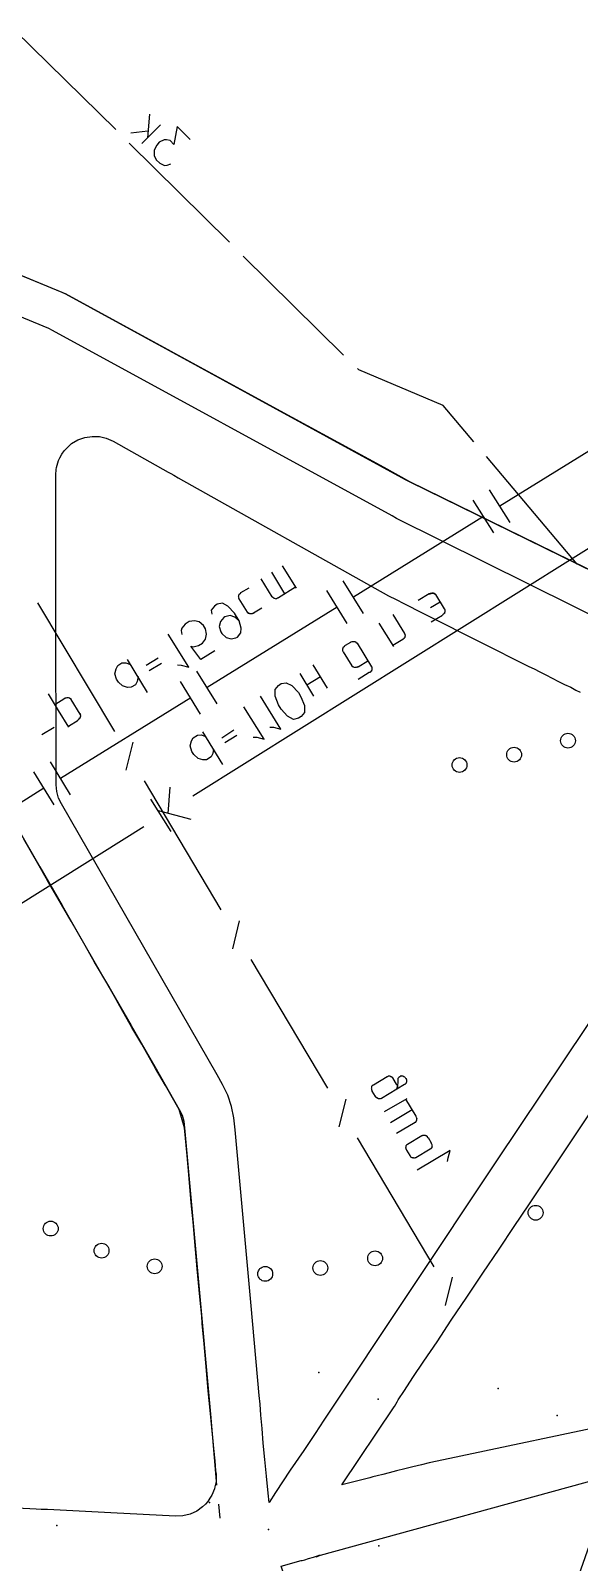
# Model space of a CAD drawing. Header units: metres. Extents: x 20 to 357, y 34 to 206.
# Drawn here: x 265.65 to 280.45, y 162.58 to 203.92 of the extents above; entities that cross this region are included whole.
import ezdxf

# ---------------------------------------------------------------- set-up
doc = ezdxf.new("R2010")
doc.units = ezdxf.units.M
for name, color, linetype in [('BOUNDARY', 7, 'Continuous'), ('CURB', 7, 'Continuous'), ('ELECTR_CABLE', 7, 'Continuous'), ('ELECTR_CABLE_COMM', 7, 'Continuous'), ('GAS', 7, 'Continuous'), ('GRASS', 7, 'Continuous'), ('SEWER', 7, 'Continuous'), ('TREE', 7, 'Continuous')]:
    doc.layers.add(name, color=color, linetype=linetype)

# ---------------------------------------------------------------- blocks, each defined once
blk = doc.blocks.new('МОЖЖЕВЕЛЬНИК')
blk.add_circle((0, 0), 0.2)
blk = doc.blocks.new('БАРБАРИС_ТУНБЕРГА')
blk.add_circle((0, 0), 0.2)
blk = doc.blocks.new('КАЛИНА_ОБЫКНОВЕННАЯ')
blk.add_circle((0, 0), 0.2)

msp = doc.modelspace()

# ---------------------------------------------------------------- linework, layer by layer
at = {"layer": 'BOUNDARY'}
msp.add_lwpolyline([(295.828, 161.838), (297.796, 167.854), (298.445, 171.076), (299.501, 177.576), (298.665, 180.149), (292.847, 183.251), (289.944, 184.802), (289.031, 185.286), (289.031, 185.286), (284.038, 187.738), (281.079, 189.19), (275.877, 191.741), (275.877, 191.741), (275.184, 192.126), (272.292, 193.699), (266.595, 196.812), (266.595, 196.812), (266.507, 196.845), (263.46, 198.109)], dxfattribs=at)
at = {"layer": 'CURB'}
for points in [[(270.675, 164.664), (270.609, 165.412), (270.565, 165.94), (270.499, 166.688), (270.444, 167.205), (270.378, 167.963), (270.334, 168.48), (270.279, 169.03), (270.279, 169.03), (270.268, 169.228), (270.213, 169.745), (270.147, 170.504), (270.103, 171.021), (270.037, 171.769), (269.982, 172.286), (269.916, 173.045), (269.872, 173.562), (269.806, 174.309), (269.663, 174.804), (269.52, 175.057), (269.52, 175.057), (269.289, 175.453), (269.025, 175.904), (268.651, 176.564), (268.387, 177.015), (268.014, 177.675), (267.761, 178.126), (267.376, 178.775), (267.123, 179.226), (266.749, 179.885), (266.485, 180.336), (266.111, 180.985), (265.847, 181.436), (265.473, 182.096)], [(270.763, 163.773), (270.73, 164.147)]]:
    msp.add_lwpolyline(points, dxfattribs=at)
at = {"layer": 'ELECTR_CABLE'}
for points in [[(267.948, 201.244), (265.231, 203.916)], [(269.157, 201.376), (268.651, 200.87)], [(268.86, 201.662), (268.805, 201.024)], [(269.96, 200.98), (269.608, 201.332), (269.608, 201.332), (269.52, 200.848), (269.52, 200.848), (269.421, 200.947), (269.421, 200.947), (269.322, 200.969), (269.322, 200.969), (269.256, 200.969), (269.256, 200.969), (269.124, 200.903), (269.124, 200.903), (269.058, 200.826), (269.058, 200.826), (268.981, 200.694), (268.981, 200.694), (268.981, 200.551), (268.981, 200.551), (269.036, 200.43), (269.036, 200.43), (269.135, 200.342), (269.135, 200.342), (269.267, 200.276), (269.267, 200.276), (269.333, 200.287), (269.333, 200.287), (269.432, 200.32)], [(268.354, 201.156), (268.816, 201.211)], [(271.016, 198.208), (268.31, 200.881)], [(274.095, 195.162), (271.39, 197.834)], [(277.604, 192.819), (276.779, 193.798), (276.779, 193.798), (274.502, 194.766), (274.502, 194.766), (274.469, 194.799)], [(280.397, 189.52), (277.945, 192.423)]]:
    msp.add_lwpolyline(points, dxfattribs=at)
at = {"layer": 'ELECTR_CABLE_COMM'}
for points in [[(267.926, 185), (265.847, 188.475)], [(268.233, 183.955), (268.42, 184.714)], [(270.796, 180.193), (268.728, 183.669)], [(271.104, 179.138), (271.291, 179.896)], [(273.667, 175.376), (271.599, 178.852)], [(274.898, 175.464), (275.272, 175.695)], [(275.272, 175.695), (275.283, 175.695), (275.283, 175.695), (275.294, 175.706), (275.294, 175.706), (275.305, 175.706), (275.305, 175.706), (275.316, 175.706), (275.316, 175.706), (275.327, 175.706), (275.327, 175.706), (275.338, 175.706), (275.338, 175.706), (275.349, 175.706), (275.349, 175.706), (275.36, 175.695), (275.36, 175.695), (275.371, 175.695), (275.371, 175.695), (275.382, 175.695), (275.382, 175.695), (275.382, 175.684), (275.382, 175.684), (275.393, 175.684), (275.393, 175.684), (275.393, 175.673), (275.393, 175.673), (275.404, 175.673), (275.404, 175.673), (275.415, 175.673), (275.415, 175.673), (275.415, 175.662), (275.415, 175.662), (275.415, 175.651), (275.415, 175.651), (275.426, 175.651), (275.426, 175.651), (275.426, 175.64)], [(275.558, 175.365), (275.569, 175.618), (275.569, 175.618), (275.569, 175.629), (275.569, 175.629), (275.569, 175.64), (275.569, 175.64), (275.569, 175.651), (275.569, 175.651), (275.58, 175.662), (275.58, 175.662), (275.591, 175.673), (275.591, 175.673), (275.591, 175.684), (275.591, 175.684), (275.602, 175.684), (275.602, 175.684), (275.613, 175.695), (275.613, 175.695), (275.624, 175.695), (275.624, 175.695), (275.635, 175.706), (275.635, 175.706), (275.646, 175.717), (275.646, 175.717), (275.646, 175.706), (275.646, 175.706), (275.657, 175.706), (275.657, 175.706), (275.668, 175.717), (275.668, 175.717), (275.668, 175.706), (275.668, 175.706), (275.679, 175.706), (275.679, 175.706), (275.69, 175.706), (275.69, 175.706), (275.701, 175.706), (275.701, 175.706), (275.712, 175.695), (275.712, 175.695), (275.723, 175.695), (275.723, 175.695), (275.734, 175.684), (275.734, 175.684), (275.745, 175.673), (275.745, 175.673), (275.756, 175.662), (275.756, 175.662), (275.767, 175.651), (275.767, 175.651), (275.778, 175.64)], [(274.865, 175.299), (274.865, 175.31), (274.865, 175.31), (274.865, 175.321), (274.865, 175.321), (274.854, 175.321), (274.854, 175.321), (274.854, 175.332), (274.854, 175.332), (274.843, 175.343), (274.843, 175.343), (274.854, 175.343), (274.854, 175.343), (274.854, 175.354), (274.854, 175.354), (274.843, 175.365), (274.843, 175.365), (274.854, 175.365), (274.854, 175.365), (274.843, 175.376), (274.843, 175.376), (274.854, 175.387), (274.854, 175.387), (274.843, 175.398), (274.843, 175.398), (274.854, 175.398), (274.854, 175.398), (274.854, 175.409), (274.854, 175.409), (274.854, 175.42), (274.854, 175.42), (274.854, 175.431), (274.854, 175.431), (274.865, 175.442), (274.865, 175.442), (274.865, 175.453), (274.865, 175.453), (274.876, 175.453), (274.876, 175.453), (274.887, 175.464), (274.887, 175.464), (274.898, 175.464)], [(274.953, 175.156), (274.865, 175.299)], [(275.778, 175.64), (275.778, 175.629), (275.778, 175.629), (275.778, 175.618), (275.778, 175.618), (275.778, 175.607), (275.778, 175.607), (275.789, 175.607), (275.789, 175.607), (275.789, 175.596), (275.789, 175.596), (275.789, 175.585), (275.789, 175.585), (275.789, 175.574), (275.789, 175.574), (275.789, 175.563), (275.789, 175.563), (275.789, 175.552), (275.789, 175.552), (275.789, 175.541), (275.789, 175.541), (275.778, 175.53), (275.778, 175.53), (275.778, 175.519), (275.778, 175.519), (275.778, 175.508), (275.778, 175.508), (275.767, 175.497), (275.767, 175.497), (275.756, 175.486), (275.756, 175.486), (275.745, 175.475), (275.745, 175.475), (275.734, 175.475), (275.734, 175.475), (275.118, 175.101)], [(275.426, 175.64), (275.514, 175.486)], [(275.514, 175.486), (275.525, 175.486), (275.525, 175.486), (275.525, 175.475), (275.525, 175.475), (275.536, 175.464), (275.536, 175.464), (275.536, 175.453), (275.536, 175.453), (275.536, 175.442), (275.536, 175.442), (275.536, 175.431), (275.536, 175.431), (275.536, 175.42), (275.536, 175.42), (275.536, 175.409), (275.536, 175.409), (275.536, 175.398), (275.536, 175.398), (275.536, 175.387), (275.536, 175.387), (275.536, 175.376), (275.536, 175.376), (275.525, 175.376), (275.525, 175.376), (275.536, 175.365), (275.536, 175.365), (275.525, 175.365), (275.525, 175.365), (275.525, 175.354), (275.525, 175.354), (275.514, 175.354), (275.514, 175.354), (275.503, 175.343), (275.503, 175.343), (275.514, 175.343), (275.514, 175.343), (275.503, 175.332), (275.503, 175.332), (275.492, 175.332), (275.492, 175.332), (275.492, 175.321)], [(273.974, 174.331), (274.161, 175.079)], [(275.118, 175.101), (275.107, 175.101), (275.107, 175.101), (275.096, 175.09), (275.096, 175.09), (275.085, 175.101), (275.085, 175.101), (275.085, 175.09), (275.085, 175.09), (275.074, 175.09), (275.074, 175.09), (275.063, 175.09), (275.063, 175.09), (275.052, 175.09), (275.052, 175.09), (275.041, 175.09), (275.041, 175.09), (275.03, 175.09), (275.03, 175.09), (275.03, 175.101), (275.03, 175.101), (275.019, 175.101), (275.019, 175.101), (275.008, 175.101), (275.008, 175.101), (275.008, 175.112), (275.008, 175.112), (274.997, 175.112), (274.997, 175.112), (274.986, 175.112), (274.986, 175.112), (274.986, 175.123), (274.986, 175.123), (274.975, 175.123), (274.975, 175.123), (274.975, 175.134), (274.975, 175.134), (274.964, 175.134), (274.964, 175.134), (274.964, 175.145), (274.964, 175.145), (274.964, 175.156), (274.964, 175.156), (274.953, 175.156)], [(275.8, 175.09), (275.184, 174.738)], [(275.767, 175.079), (276.042, 174.617), (276.042, 174.617), (276.053, 174.606), (276.053, 174.606), (276.053, 174.595), (276.053, 174.595), (276.064, 174.584), (276.064, 174.584), (276.053, 174.573), (276.053, 174.573), (276.064, 174.573), (276.064, 174.573), (276.064, 174.562), (276.064, 174.562), (276.075, 174.562), (276.075, 174.562), (276.064, 174.551), (276.064, 174.551), (276.064, 174.54), (276.064, 174.54), (276.064, 174.529), (276.064, 174.529), (276.064, 174.518), (276.064, 174.518), (276.064, 174.507), (276.064, 174.507), (276.053, 174.496), (276.053, 174.496), (276.053, 174.485), (276.053, 174.485), (276.053, 174.474), (276.053, 174.474), (276.042, 174.474), (276.042, 174.474), (276.031, 174.463), (276.031, 174.463), (276.042, 174.463), (276.042, 174.463), (276.031, 174.452), (276.031, 174.452), (276.02, 174.452), (276.02, 174.452), (275.525, 174.155)], [(275.943, 174.793), (275.36, 174.441)], [(276.537, 170.559), (274.469, 174.034)], [(275.822, 173.87), (276.207, 174.1)], [(276.207, 174.1), (276.218, 174.1), (276.218, 174.1), (276.229, 174.111), (276.229, 174.111), (276.24, 174.111), (276.24, 174.111), (276.251, 174.111), (276.251, 174.111), (276.262, 174.111), (276.262, 174.111), (276.273, 174.111), (276.273, 174.111), (276.284, 174.111), (276.284, 174.111), (276.295, 174.111), (276.295, 174.111), (276.306, 174.1), (276.306, 174.1), (276.317, 174.1), (276.317, 174.1), (276.328, 174.1), (276.328, 174.1), (276.328, 174.089), (276.328, 174.089), (276.328, 174.078), (276.328, 174.078), (276.339, 174.078), (276.339, 174.078), (276.35, 174.078), (276.35, 174.078), (276.35, 174.067), (276.35, 174.067), (276.35, 174.056), (276.35, 174.056), (276.361, 174.056), (276.361, 174.056), (276.361, 174.045), (276.361, 174.045), (276.372, 174.045)], [(276.372, 174.045), (276.46, 173.902)], [(275.8, 173.705), (275.789, 173.716), (275.789, 173.716), (275.789, 173.727), (275.789, 173.727), (275.778, 173.727), (275.778, 173.727), (275.778, 173.738), (275.778, 173.738), (275.778, 173.749), (275.778, 173.749), (275.778, 173.76), (275.778, 173.76), (275.767, 173.771), (275.767, 173.771), (275.778, 173.782), (275.778, 173.782), (275.778, 173.793), (275.778, 173.793), (275.778, 173.804), (275.778, 173.804), (275.778, 173.815), (275.778, 173.815), (275.778, 173.826), (275.778, 173.826), (275.789, 173.836), (275.789, 173.836), (275.8, 173.847), (275.8, 173.847), (275.8, 173.858), (275.8, 173.858), (275.811, 173.858), (275.811, 173.858), (275.822, 173.87)], [(275.888, 173.562), (275.8, 173.705)], [(276.427, 173.727), (276.042, 173.496)], [(276.9, 173.397), (276.911, 173.496), (276.911, 173.496), (276.966, 173.694), (276.966, 173.694), (276.075, 173.166)], [(276.46, 173.902), (276.46, 173.891), (276.46, 173.891), (276.46, 173.88), (276.46, 173.88), (276.471, 173.87), (276.471, 173.87), (276.471, 173.858), (276.471, 173.858), (276.482, 173.847), (276.482, 173.847), (276.471, 173.836), (276.471, 173.836), (276.482, 173.836), (276.482, 173.836), (276.471, 173.826), (276.471, 173.826), (276.482, 173.815), (276.482, 173.815), (276.471, 173.804), (276.471, 173.804), (276.482, 173.804), (276.482, 173.804), (276.471, 173.793), (276.471, 173.793), (276.482, 173.793), (276.482, 173.793), (276.471, 173.782), (276.471, 173.782), (276.471, 173.771), (276.471, 173.771), (276.46, 173.76), (276.46, 173.76), (276.46, 173.749), (276.46, 173.749), (276.449, 173.749), (276.449, 173.749), (276.449, 173.738), (276.449, 173.738), (276.438, 173.738), (276.438, 173.738), (276.438, 173.727), (276.438, 173.727), (276.427, 173.727)], [(276.042, 173.496), (276.031, 173.496), (276.031, 173.496), (276.02, 173.485), (276.02, 173.485), (276.02, 173.496), (276.02, 173.496), (276.009, 173.485), (276.009, 173.485), (275.998, 173.496), (275.998, 173.496), (275.998, 173.485), (275.998, 173.485), (275.987, 173.485), (275.987, 173.485), (275.976, 173.485), (275.976, 173.485), (275.976, 173.496), (275.976, 173.496), (275.965, 173.496), (275.965, 173.496), (275.954, 173.485), (275.954, 173.485), (275.954, 173.496), (275.954, 173.496), (275.943, 173.507), (275.943, 173.507), (275.943, 173.496), (275.943, 173.496), (275.932, 173.507), (275.932, 173.507), (275.921, 173.507), (275.921, 173.507), (275.91, 173.518), (275.91, 173.518), (275.899, 173.529), (275.899, 173.529), (275.899, 173.54), (275.899, 173.54), (275.888, 173.551), (275.888, 173.551), (275.888, 173.562)], [(276.845, 169.514), (277.032, 170.273)]]:
    msp.add_lwpolyline(points, dxfattribs=at)
at = {"layer": 'GAS'}
for points in [[(281.816, 193.248), (278.308, 191.082)], [(278.583, 190.642), (278.033, 191.521)], [(278.143, 190.367), (277.593, 191.247)], [(277.868, 190.807), (274.359, 188.629)], [(272.82, 188.871), (272.446, 189.476)], [(272.798, 188.893), (272.336, 188.607), (272.336, 188.607), (272.325, 188.607), (272.325, 188.607), (272.314, 188.596), (272.314, 188.596), (272.303, 188.596), (272.303, 188.596), (272.292, 188.596), (272.292, 188.596), (272.292, 188.585), (272.292, 188.585), (272.281, 188.585), (272.281, 188.585), (272.27, 188.585), (272.27, 188.585), (272.259, 188.596), (272.259, 188.596), (272.259, 188.585), (272.259, 188.585), (272.248, 188.596), (272.248, 188.596), (272.237, 188.585), (272.237, 188.585), (272.237, 188.596), (272.237, 188.596), (272.226, 188.596), (272.226, 188.596), (272.215, 188.596), (272.215, 188.596), (272.204, 188.607), (272.204, 188.607), (272.193, 188.607), (272.193, 188.607), (272.193, 188.618), (272.193, 188.618), (272.182, 188.618), (272.182, 188.618), (272.182, 188.629), (272.182, 188.629), (272.171, 188.64), (272.171, 188.64), (271.874, 189.124)], [(272.512, 188.717), (272.16, 189.3)], [(274.634, 188.189), (274.084, 189.069)], [(271.5, 188.222), (271.28, 188.585), (271.28, 188.585), (271.269, 188.596), (271.269, 188.596), (271.269, 188.607), (271.269, 188.607), (271.269, 188.618), (271.269, 188.618), (271.258, 188.629), (271.258, 188.629), (271.269, 188.64), (271.269, 188.64), (271.258, 188.64), (271.258, 188.64), (271.269, 188.651), (271.269, 188.651), (271.258, 188.651), (271.258, 188.651), (271.269, 188.662), (271.269, 188.662), (271.269, 188.673), (271.269, 188.673), (271.269, 188.684), (271.269, 188.684), (271.28, 188.695), (271.28, 188.695), (271.28, 188.706), (271.28, 188.706), (271.291, 188.706), (271.291, 188.706), (271.291, 188.717), (271.291, 188.717), (271.302, 188.717), (271.302, 188.717), (271.302, 188.728), (271.302, 188.728), (271.313, 188.739), (271.313, 188.739), (271.324, 188.739), (271.324, 188.739), (271.324, 188.75), (271.324, 188.75), (271.544, 188.882)], [(274.194, 187.914), (273.645, 188.805)], [(276.405, 188.717), (276.108, 188.541)], [(276.581, 188.695), (276.57, 188.695), (276.57, 188.695), (276.57, 188.706), (276.57, 188.706), (276.559, 188.706), (276.559, 188.706), (276.559, 188.717), (276.559, 188.717), (276.548, 188.717), (276.548, 188.717), (276.548, 188.728), (276.548, 188.728), (276.537, 188.728), (276.537, 188.728), (276.526, 188.728), (276.526, 188.728), (276.515, 188.739), (276.515, 188.739), (276.504, 188.739), (276.504, 188.739), (276.493, 188.739), (276.493, 188.739), (276.482, 188.739), (276.482, 188.739), (276.471, 188.739), (276.471, 188.739), (276.46, 188.728), (276.46, 188.728), (276.449, 188.739), (276.449, 188.739), (276.449, 188.728), (276.449, 188.728), (276.438, 188.728), (276.438, 188.728), (276.427, 188.728), (276.427, 188.728), (276.427, 188.717), (276.427, 188.717), (276.416, 188.717), (276.416, 188.717), (276.405, 188.717), (276.405, 188.717), (276.416, 188.717), (276.416, 188.717), (276.427, 188.717), (276.427, 188.717), (276.427, 188.728), (276.427, 188.728), (276.438, 188.728), (276.438, 188.728), (276.449, 188.728), (276.449, 188.728), (276.449, 188.739), (276.449, 188.739), (276.46, 188.728), (276.46, 188.728), (276.471, 188.739), (276.471, 188.739), (276.482, 188.739), (276.482, 188.739), (276.493, 188.739), (276.493, 188.739), (276.504, 188.739), (276.504, 188.739), (276.515, 188.739), (276.515, 188.739), (276.526, 188.728), (276.526, 188.728), (276.537, 188.728), (276.537, 188.728), (276.548, 188.728), (276.548, 188.728), (276.548, 188.717), (276.548, 188.717), (276.559, 188.717), (276.559, 188.717), (276.559, 188.706), (276.559, 188.706), (276.57, 188.706), (276.57, 188.706), (276.57, 188.695), (276.57, 188.695), (276.581, 188.695)], [(276.702, 188.497), (276.438, 188.343)], [(276.812, 188.31), (276.581, 188.695)], [(273.92, 188.354), (270.411, 186.187)], [(271.28, 187.991), (271.159, 188.09), (271.159, 188.09), (271.038, 188.134), (271.038, 188.134), (270.895, 188.101), (270.895, 188.101), (270.862, 188.079), (270.862, 188.079), (270.774, 187.969), (270.774, 187.969), (270.741, 187.837), (270.741, 187.837), (270.785, 187.694), (270.785, 187.694), (270.807, 187.65), (270.807, 187.65), (270.928, 187.54), (270.928, 187.54), (271.06, 187.507), (271.06, 187.507), (271.192, 187.529), (271.192, 187.529), (271.236, 187.551), (271.236, 187.551), (271.324, 187.661), (271.324, 187.661), (271.335, 187.793), (271.335, 187.793), (271.28, 187.991), (271.28, 187.991), (271.148, 188.2), (271.148, 188.2), (270.972, 188.387), (270.972, 188.387), (270.829, 188.464), (270.829, 188.464), (270.686, 188.442), (270.686, 188.442), (270.609, 188.387), (270.609, 188.387), (270.521, 188.277), (270.521, 188.277), (270.543, 188.167)], [(271.885, 188.332), (271.665, 188.2), (271.665, 188.2), (271.665, 188.189), (271.665, 188.189), (271.654, 188.189), (271.654, 188.189), (271.643, 188.189), (271.643, 188.189), (271.643, 188.178), (271.643, 188.178), (271.632, 188.189), (271.632, 188.189), (271.621, 188.178), (271.621, 188.178), (271.61, 188.178), (271.61, 188.178), (271.599, 188.178), (271.599, 188.178), (271.588, 188.178), (271.588, 188.178), (271.577, 188.178), (271.577, 188.178), (271.566, 188.178), (271.566, 188.178), (271.555, 188.178), (271.555, 188.178), (271.555, 188.189), (271.555, 188.189), (271.544, 188.189), (271.544, 188.189), (271.533, 188.189), (271.533, 188.189), (271.522, 188.2), (271.522, 188.2), (271.522, 188.211), (271.522, 188.211), (271.511, 188.2), (271.511, 188.2), (271.511, 188.211), (271.511, 188.211), (271.5, 188.222)], [(275.426, 188.156), (275.734, 187.65), (275.734, 187.65), (275.734, 187.639), (275.734, 187.639), (275.745, 187.628), (275.745, 187.628), (275.756, 187.617), (275.756, 187.617), (275.745, 187.606), (275.745, 187.606), (275.756, 187.595), (275.756, 187.595), (275.756, 187.584), (275.756, 187.584), (275.756, 187.573), (275.756, 187.573), (275.745, 187.562), (275.745, 187.562), (275.745, 187.551), (275.745, 187.551), (275.745, 187.54), (275.745, 187.54), (275.734, 187.54), (275.734, 187.54), (275.734, 187.529), (275.734, 187.529), (275.723, 187.518), (275.723, 187.518), (275.723, 187.507), (275.723, 187.507), (275.712, 187.507), (275.712, 187.507), (275.701, 187.496), (275.701, 187.496), (275.69, 187.496), (275.69, 187.496), (275.69, 187.485), (275.69, 187.485), (275.426, 187.32)], [(276.46, 187.958), (276.757, 188.145)], [(276.812, 188.31), (276.812, 188.299), (276.812, 188.299), (276.823, 188.299), (276.823, 188.299), (276.823, 188.288), (276.823, 188.288), (276.823, 188.277), (276.823, 188.277), (276.823, 188.266), (276.823, 188.266), (276.834, 188.266), (276.834, 188.266), (276.823, 188.255), (276.823, 188.255), (276.823, 188.244), (276.823, 188.244), (276.823, 188.233), (276.823, 188.233), (276.823, 188.222), (276.823, 188.222), (276.812, 188.211), (276.812, 188.211), (276.812, 188.2), (276.812, 188.2), (276.812, 188.189), (276.812, 188.189), (276.801, 188.189), (276.801, 188.189), (276.801, 188.178), (276.801, 188.178), (276.79, 188.167), (276.79, 188.167), (276.779, 188.167), (276.779, 188.167), (276.768, 188.156), (276.768, 188.156), (276.757, 188.145)], [(270.62, 187.177), (270.246, 186.946), (270.246, 186.946), (269.971, 187.309), (269.971, 187.309), (270.037, 187.287), (270.037, 187.287), (270.18, 187.32), (270.18, 187.32), (270.29, 187.386), (270.29, 187.386), (270.367, 187.496), (270.367, 187.496), (270.4, 187.628), (270.4, 187.628), (270.367, 187.771), (270.367, 187.771), (270.312, 187.859), (270.312, 187.859), (270.202, 187.958), (270.202, 187.958), (270.07, 187.991), (270.07, 187.991), (269.927, 187.969), (269.927, 187.969), (269.817, 187.903), (269.817, 187.903), (269.729, 187.793), (269.729, 187.793), (269.718, 187.727), (269.718, 187.727), (269.729, 187.617)], [(275.448, 187.298), (275.052, 187.925)], [(269.619, 186.803), (269.718, 186.792), (269.718, 186.792), (269.916, 186.737), (269.916, 186.737), (269.366, 187.628)], [(274.084, 187.155), (274.073, 187.166), (274.073, 187.166), (274.073, 187.177), (274.073, 187.177), (274.073, 187.188), (274.073, 187.188), (274.073, 187.199), (274.073, 187.199), (274.073, 187.21), (274.073, 187.21), (274.073, 187.221), (274.073, 187.221), (274.073, 187.232), (274.073, 187.232), (274.073, 187.243), (274.073, 187.243), (274.084, 187.243), (274.084, 187.243), (274.084, 187.254), (274.084, 187.254), (274.084, 187.265), (274.084, 187.265), (274.095, 187.276), (274.095, 187.276), (274.095, 187.287), (274.095, 187.287), (274.106, 187.287), (274.106, 187.287), (274.106, 187.298), (274.106, 187.298), (274.117, 187.309), (274.117, 187.309), (274.128, 187.309), (274.128, 187.309), (274.128, 187.32), (274.128, 187.32), (274.139, 187.32)], [(274.282, 187.408), (274.139, 187.32)], [(274.282, 187.408), (274.293, 187.419), (274.293, 187.419), (274.304, 187.419), (274.304, 187.419), (274.304, 187.43), (274.304, 187.43), (274.315, 187.419), (274.315, 187.419), (274.326, 187.43), (274.326, 187.43), (274.337, 187.43), (274.337, 187.43), (274.348, 187.43), (274.348, 187.43), (274.359, 187.43), (274.359, 187.43), (274.37, 187.43), (274.37, 187.43), (274.381, 187.43), (274.381, 187.43), (274.392, 187.43), (274.392, 187.43), (274.403, 187.419), (274.403, 187.419), (274.403, 187.43), (274.403, 187.43), (274.414, 187.419), (274.414, 187.419), (274.425, 187.419), (274.425, 187.419), (274.425, 187.408), (274.425, 187.408), (274.436, 187.408), (274.436, 187.408), (274.436, 187.397), (274.436, 187.397), (274.447, 187.397), (274.447, 187.397), (274.458, 187.386)], [(274.458, 187.386), (274.843, 186.748), (274.843, 186.748), (274.854, 186.748), (274.854, 186.748), (274.854, 186.737), (274.854, 186.737), (274.854, 186.726), (274.854, 186.726), (274.854, 186.715), (274.854, 186.715), (274.854, 186.704), (274.854, 186.704), (274.865, 186.704), (274.865, 186.704), (274.854, 186.693), (274.854, 186.693), (274.854, 186.682), (274.854, 186.682), (274.854, 186.671), (274.854, 186.671), (274.854, 186.66), (274.854, 186.66), (274.843, 186.649), (274.843, 186.649), (274.843, 186.638), (274.843, 186.638), (274.843, 186.627), (274.843, 186.627), (274.832, 186.627), (274.832, 186.627), (274.832, 186.616), (274.832, 186.616), (274.821, 186.605), (274.821, 186.605), (274.81, 186.605), (274.81, 186.605), (274.799, 186.594), (274.799, 186.594), (274.788, 186.594), (274.788, 186.594), (274.491, 186.407)], [(268.552, 186.484), (268.53, 186.352), (268.53, 186.352), (268.486, 186.264), (268.486, 186.264), (268.365, 186.198), (268.365, 186.198), (268.266, 186.187), (268.266, 186.187), (268.134, 186.231), (268.134, 186.231), (268.025, 186.33), (268.025, 186.33), (267.97, 186.418), (267.97, 186.418), (267.926, 186.561), (267.926, 186.561), (267.959, 186.693), (267.959, 186.693), (268.003, 186.781), (268.003, 186.781), (268.112, 186.858), (268.112, 186.858), (268.222, 186.858), (268.222, 186.858), (268.343, 186.814)], [(268.805, 186.055), (268.266, 186.946)], [(268.772, 186.792), (269.091, 186.99)], [(268.849, 186.649), (269.179, 186.847)], [(274.084, 187.155), (274.315, 186.77)], [(274.491, 186.748), (274.744, 186.913)], [(270.686, 185.747), (270.136, 186.627)], [(273.293, 185.956), (272.919, 186.572)], [(273.106, 186.264), (273.469, 186.484)], [(273.656, 186.176), (273.271, 186.803)], [(274.491, 186.748), (274.48, 186.748), (274.48, 186.748), (274.469, 186.737), (274.469, 186.737), (274.458, 186.737), (274.458, 186.737), (274.447, 186.726), (274.447, 186.726), (274.436, 186.737), (274.436, 186.737), (274.436, 186.726), (274.436, 186.726), (274.425, 186.726), (274.425, 186.726), (274.414, 186.726), (274.414, 186.726), (274.403, 186.726), (274.403, 186.726), (274.392, 186.726), (274.392, 186.726), (274.381, 186.737), (274.381, 186.737), (274.37, 186.726), (274.37, 186.726), (274.37, 186.737), (274.37, 186.737), (274.359, 186.737), (274.359, 186.737), (274.348, 186.748), (274.348, 186.748), (274.348, 186.737), (274.348, 186.737), (274.348, 186.748), (274.348, 186.748), (274.337, 186.759), (274.337, 186.759), (274.337, 186.748), (274.337, 186.748), (274.326, 186.759), (274.326, 186.759), (274.326, 186.77), (274.326, 186.77), (274.315, 186.77)], [(266.683, 185.121), (266.408, 185.572), (266.408, 185.572), (266.133, 186.022)], [(270.235, 185.473), (269.696, 186.352)], [(272.875, 185.363), (272.743, 185.33), (272.743, 185.33), (272.578, 185.418), (272.578, 185.418), (272.413, 185.605), (272.413, 185.605), (272.336, 185.725), (272.336, 185.725), (272.248, 185.956), (272.248, 185.956), (272.248, 186.132), (272.248, 186.132), (272.336, 186.242), (272.336, 186.242), (272.413, 186.297), (272.413, 186.297), (272.545, 186.319), (272.545, 186.319), (272.699, 186.242), (272.699, 186.242), (272.875, 186.055), (272.875, 186.055), (272.941, 185.934), (272.941, 185.934), (273.04, 185.703), (273.04, 185.703), (273.04, 185.517), (273.04, 185.517), (272.952, 185.407), (272.952, 185.407), (272.875, 185.363)], [(266.573, 185.89), (266.309, 185.725)], [(269.971, 185.912), (266.463, 183.735)], [(266.573, 185.901), (266.584, 185.912), (266.584, 185.912), (266.595, 185.912), (266.595, 185.912), (266.606, 185.912), (266.606, 185.912), (266.617, 185.912), (266.617, 185.912), (266.617, 185.923), (266.617, 185.923), (266.628, 185.912), (266.628, 185.912), (266.639, 185.923), (266.639, 185.923), (266.65, 185.923), (266.65, 185.923), (266.661, 185.923), (266.661, 185.923), (266.672, 185.923), (266.672, 185.923), (266.672, 185.912), (266.672, 185.912), (266.683, 185.923), (266.683, 185.923), (266.694, 185.912), (266.694, 185.912), (266.705, 185.912), (266.705, 185.912), (266.705, 185.901), (266.705, 185.901), (266.716, 185.901), (266.716, 185.901), (266.716, 185.89), (266.716, 185.89), (266.727, 185.89), (266.727, 185.89), (266.738, 185.89), (266.738, 185.89), (266.738, 185.879), (266.738, 185.879), (266.749, 185.868)], [(266.991, 185.473), (266.749, 185.868)], [(271.654, 184.846), (271.753, 184.846), (271.753, 184.846), (271.951, 184.791), (271.951, 184.791), (271.401, 185.67)], [(272.105, 185.121), (272.204, 185.121), (272.204, 185.121), (272.402, 185.066), (272.402, 185.066), (271.852, 185.956)], [(266.672, 185.143), (266.936, 185.308)], [(266.991, 185.484), (266.991, 185.473), (266.991, 185.473), (266.991, 185.462), (266.991, 185.462), (266.991, 185.451), (266.991, 185.451), (267.002, 185.451), (267.002, 185.451), (267.002, 185.44), (267.002, 185.44), (266.991, 185.44), (266.991, 185.44), (267.002, 185.429), (267.002, 185.429), (267.002, 185.418), (267.002, 185.418), (267.002, 185.407), (267.002, 185.407), (266.991, 185.407), (266.991, 185.407), (266.991, 185.396), (266.991, 185.396), (266.991, 185.385), (266.991, 185.385), (266.98, 185.385), (266.98, 185.385), (266.991, 185.374), (266.991, 185.374), (266.98, 185.374), (266.98, 185.374), (266.98, 185.363), (266.98, 185.363), (266.98, 185.352), (266.98, 185.352), (266.969, 185.352), (266.969, 185.352), (266.958, 185.352), (266.958, 185.352), (266.969, 185.341), (266.969, 185.341), (266.958, 185.341), (266.958, 185.341), (266.958, 185.33), (266.958, 185.33), (266.947, 185.33), (266.947, 185.33), (266.936, 185.33), (266.936, 185.33), (266.936, 185.319), (266.936, 185.319), (266.925, 185.319)], [(265.957, 184.923), (266.287, 185.121)], [(270.587, 184.527), (270.565, 184.406), (270.565, 184.406), (270.521, 184.318), (270.521, 184.318), (270.4, 184.241), (270.4, 184.241), (270.301, 184.241), (270.301, 184.241), (270.169, 184.274), (270.169, 184.274), (270.059, 184.384), (270.059, 184.384), (270.004, 184.461), (270.004, 184.461), (269.96, 184.615), (269.96, 184.615), (269.993, 184.747), (269.993, 184.747), (270.037, 184.835), (270.037, 184.835), (270.158, 184.901), (270.158, 184.901), (270.257, 184.912), (270.257, 184.912), (270.378, 184.868)], [(270.84, 184.109), (270.301, 184.989)], [(270.807, 184.835), (271.137, 185.044)], [(270.895, 184.703), (271.214, 184.901)], [(266.727, 183.295), (266.188, 184.186)], [(266.287, 183.02), (265.737, 183.911)], [(266.012, 183.471), (264.626, 182.602), (264.626, 182.602), (263.35, 181.799), (263.35, 181.799), (262.756, 182.58)]]:
    msp.add_lwpolyline(points, dxfattribs=at)
at = {"layer": 'GRASS'}
for points in [[(266.595, 196.812), (275.756, 191.807), (275.877, 191.741), (289.031, 185.286), (289.306, 185.132), (292.803, 183.273), (298.786, 180.083), (299.82, 179.534), (298.357, 178.885), (292.407, 182.173), (288.932, 184.087), (288.657, 184.23), (275.525, 190.752), (275.404, 190.818), (266.243, 195.822), (266.144, 195.877), (257.917, 199.275), (257.895, 199.286), (258.269, 200.254), (266.496, 196.856)], [(272.974, 162.629), (273.051, 162.651), (273.15, 162.684), (273.282, 162.717), (273.447, 162.772), (273.357, 162.73), (273.469, 162.772), (281.387, 164.95), (276.383, 150.718), (276.339, 150.85), (272.875, 161.112), (272.798, 161.321), (272.765, 161.442), (272.732, 161.519), (272.71, 161.596), (272.677, 161.706), (272.655, 161.772), (272.644, 161.783), (272.413, 162.475), (272.952, 162.629)]]:
    msp.add_lwpolyline(points, close=True, dxfattribs=at)
for points in [[(282.454, 179.743), (278.22, 173.419), (273.557, 166.413), (273.326, 166.061), (273.018, 165.599), (272.655, 165.071), (272.259, 164.466), (272.083, 164.191), (272.061, 164.444), (272.017, 164.906), (271.973, 165.357), (271.929, 165.797), (271.896, 166.193), (271.863, 166.556), (271.841, 166.853), (271.819, 167.084), (271.599, 169.503), (271.17, 174.254), (271.137, 174.573), (271.071, 174.881), (270.972, 175.189), (270.829, 175.475), (270.686, 175.739), (266.485, 183.053), (266.408, 183.207), (266.364, 183.383), (266.342, 183.559), (266.331, 188.53), (266.331, 189.102), (266.331, 189.685), (266.331, 190.235), (266.331, 190.741), (266.331, 191.192), (266.331, 191.565), (266.331, 191.851), (266.331, 191.928), (266.342, 192.071), (266.353, 192.126), (266.408, 192.313), (266.441, 192.39), (266.496, 192.489), (266.562, 192.577), (266.617, 192.643), (266.76, 192.775), (266.925, 192.874), (267.112, 192.94), (267.31, 192.962), (267.508, 192.962), (267.695, 192.918), (267.882, 192.841), (269.366, 192.005), (269.432, 191.961), (269.52, 191.917), (269.63, 191.851), (275.305, 188.662), (275.514, 188.563), (275.723, 188.453), (275.899, 188.365), (276.053, 188.288), (276.163, 188.233), (277.967, 187.32), (278.891, 186.858), (278.979, 186.814), (279.089, 186.759), (279.232, 186.693), (279.386, 186.616), (279.551, 186.528), (279.716, 186.44), (279.891, 186.352), (280.056, 186.275), (280.221, 186.198), (280.353, 186.121), (280.474, 186.066)], [(265.319, 182.371), (265.902, 181.348), (266.507, 180.303), (267.112, 179.237), (267.739, 178.159), (268.365, 177.07), (269.003, 175.959), (269.663, 174.804), (269.74, 174.65), (269.784, 174.485), (269.806, 174.309), (270.158, 170.449), (270.51, 166.479), (270.554, 166.05), (270.587, 165.654), (270.62, 165.324), (270.642, 165.049), (270.653, 164.961), (270.653, 164.84), (270.653, 164.763), (270.62, 164.62), (270.609, 164.565), (270.543, 164.389), (270.488, 164.312), (270.433, 164.224), (270.367, 164.147), (270.29, 164.081), (270.136, 163.96), (269.96, 163.883), (269.762, 163.839), (269.564, 163.828), (267.816, 163.916), (266.111, 164.004), (266.034, 164.004), (265.935, 164.004), (265.803, 164.015), (264.747, 164.07)], [(281.893, 166.424), (276.614, 165.313), (276.405, 165.269), (276.196, 165.214), (275.965, 165.159), (275.745, 165.104), (275.525, 165.049), (275.327, 164.994), (275.151, 164.95), (274.997, 164.917), (274.887, 164.884), (274.799, 164.862), (274.766, 164.851), (274.051, 164.675), (275.459, 166.776), (275.47, 166.798), (275.466, 166.787), (275.536, 166.908), (275.569, 166.963), (275.734, 167.216), (275.965, 167.568), (276.262, 168.007), (276.614, 168.535), (276.999, 169.118), (277.417, 169.734), (277.846, 170.383), (278.286, 171.032), (278.693, 171.648), (279.089, 172.231), (285.852, 182.382)]]:
    msp.add_lwpolyline(points, dxfattribs=at)
at = {"layer": 'SEWER'}
for points in [[(270.026, 183.262), (281.75, 190.609)], [(269.443, 182.305), (268.893, 183.174)], [(269.366, 182.789), (269.421, 183.504)], [(269.091, 182.866), (269.971, 182.635)], [(256.982, 175.09), (268.706, 182.437)]]:
    msp.add_lwpolyline(points, dxfattribs=at)
at = {"layer": 'TREE'}
for p in [(273.43, 167.704), (278.259, 167.27), (275.026, 166.983), (279.854, 166.543), (270.477, 164.196), (266.359, 163.573), (272.067, 163.463), (275.042, 163.03)]:
    msp.add_point(p, dxfattribs=at)

# ---------------------------------------------------------------- block references
at = {"layer": 'BUSH'}
for name, p in [('КАЛИНА_ОБЫКНОВЕННАЯ', (280.145, 184.753)), ('КАЛИНА_ОБЫКНОВЕННАЯ', (278.693, 184.378)), ('КАЛИНА_ОБЫКНОВЕННАЯ', (277.22, 184.099)), ('БАРБАРИС_ТУНБЕРГА', (279.272, 172.015)), ('МОЖЖЕВЕЛЬНИК', (266.196, 171.588)), ('МОЖЖЕВЕЛЬНИК', (267.567, 170.991)), ('МОЖЖЕВЕЛЬНИК', (268.999, 170.569)), ('БАРБАРИС_ТУНБЕРГА', (273.468, 170.525)), ('БАРБАРИС_ТУНБЕРГА', (274.945, 170.786)), ('МОЖЖЕВЕЛЬНИК', (271.98, 170.366))]:
    msp.add_blockref(name, p, dxfattribs=at)

doc.saveas('drawing.dxf')
